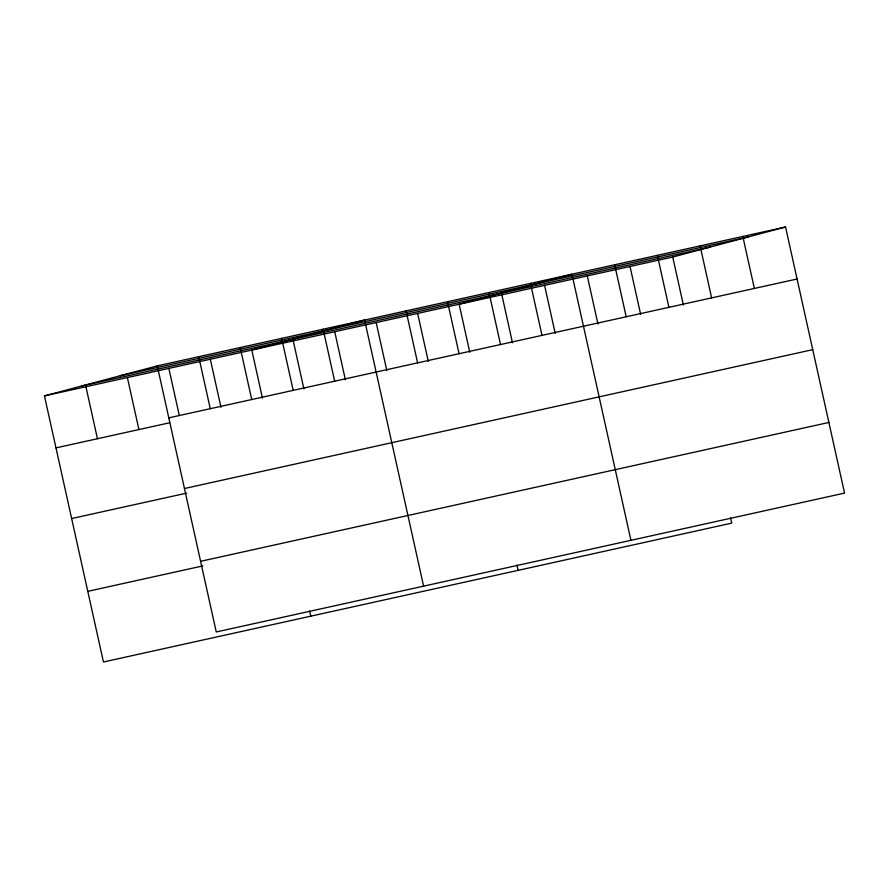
<?xml version="1.0" encoding="UTF-8"?>
<svg xmlns="http://www.w3.org/2000/svg" width="889" height="889" viewBox="0 0 889 889"><rect width="100%" height="100%" fill="white"/><g stroke="black" fill="none" stroke-linecap="round" stroke-linejoin="round"><path stroke-width="1.33" d="M730.58 517.898L731.736 523.132L103.446 661.994L44.45 395.894L157.264 365.868L785.554 227.006L844.55 493.106L216.26 631.968L157.264 365.868M44.45 395.894L672.74 257.032L785.554 227.006M120.037 375.769L748.327 236.918M81.677 385.982L709.967 247.131M168.788 417.863L797.089 279.002M55.974 447.889L169.677 422.764M184.456 488.517L812.746 349.655M71.642 518.543L186.679 493.117M200.592 561.315L828.881 422.453M87.778 591.341L202.814 565.915M742.837 236.452L754.361 288.447M700.11 245.886L711.633 297.882M672.74 257.032L683.385 305.038M657.382 255.332L668.917 307.327M630.023 266.478L640.658 314.473M614.666 264.778L626.189 316.773M587.296 275.923L597.941 323.918M630.934 540.312L571.938 274.212L459.124 304.249L469.77 352.244M544.568 285.369L555.214 333.364M530.466 283.38L542.001 335.375M501.852 294.804L512.486 342.798M489.006 292.548L500.529 344.543M516.954 565.115L518.12 570.349M447.534 301.715L459.057 353.711M417.652 313.417L428.298 361.412M406.073 310.872L417.597 362.868M376.191 322.574L386.826 370.58M423.597 586.14L364.601 320.04L251.787 350.077L262.433 398.072M334.72 331.741L345.365 379.736M323.129 329.208L334.664 381.203M293.259 340.909L303.894 388.904M281.669 338.365L293.192 390.371M309.616 610.943L310.783 616.177M240.197 347.532L251.72 399.528M210.315 359.234L220.961 407.24M198.736 356.7L210.26 408.696M168.854 368.402L179.2 415.063M127.383 377.569L138.917 429.565M85.922 386.726L97.446 438.733"/></g></svg>
